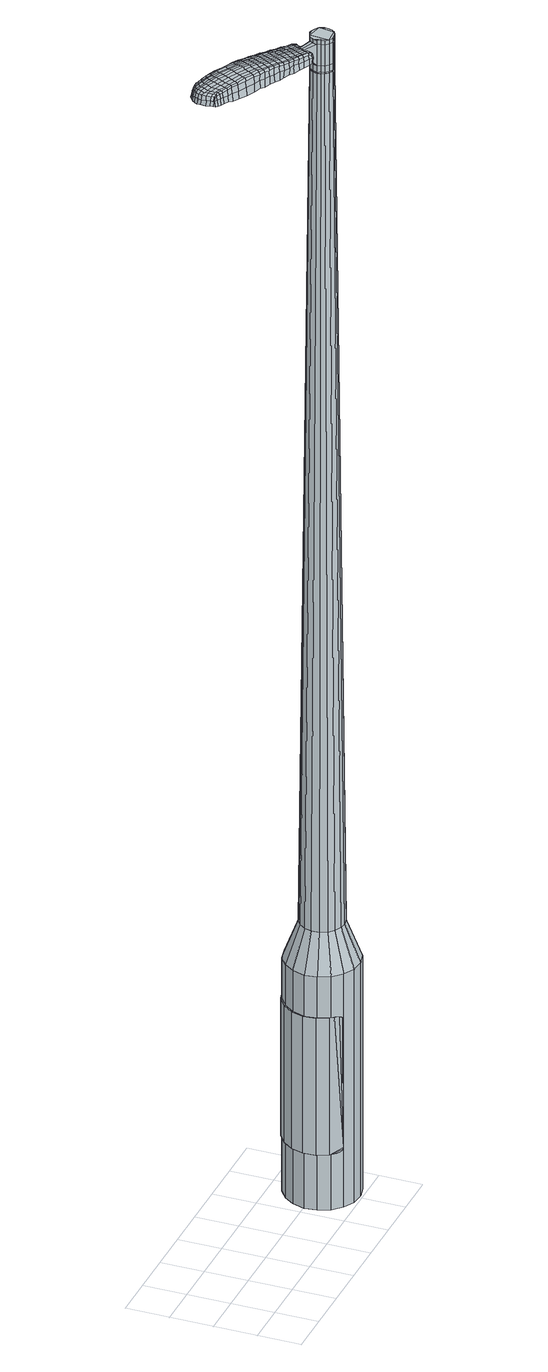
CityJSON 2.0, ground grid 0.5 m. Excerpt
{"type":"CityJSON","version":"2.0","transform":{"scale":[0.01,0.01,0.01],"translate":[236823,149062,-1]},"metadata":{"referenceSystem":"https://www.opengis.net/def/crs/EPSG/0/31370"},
"CityObjects":{
"object1":{"type":"GenericCityObject","attributes":{"cluster":239,"mean_distance_to_centroid":0.202,"new_centroid_x":236825.54,"new_centroid_y":149062.46,"mean_distance_to_camera":7.07,"H1":10.87,"H2":9.84,"Z_final":110.63,"cluster2":-1,"proj_x":236827.12,"proj_y":149059.21,"id_line":81390,"bearing_l":64.09,"distance":3.61,"orientation":"left","G_obj":154.09},"geometry":[{"type":"MultiSurface","lod":"2","boundaries":[[[0,1,2,3]],[[1,4,5,2]],[[4,6,7,5]],[[6,8,9,7]],[[8,10,11,9]],[[10,12,13,11]],[[12,14,15,13]],[[14,16,17,15]],[[16,18,19,17]],[[18,20,21,19]],[[20,22,23,21]],[[22,24,25,23]],[[24,26,27,25]],[[26,28,29,27]],[[28,30,31,29]],[[30,32,33,31]],[[32,34,35,33]],[[34,0,3,35]],[[36,37,38,39]],[[38,40,41,42]],[[41,43,42]],[[42,44,45,46]],[[45,47,46]],[[46,48,49,50]],[[49,51,50]],[[42,46,50,38]],[[50,52,39,38]],[[53,36,39]],[[2,5,7,35]],[[7,9,11,15]],[[11,13,15]],[[15,17,19,23]],[[19,21,23]],[[23,25,27,31]],[[27,29,31]],[[15,23,31,7]],[[31,33,35,7]],[[3,2,35]],[[1,0,54,55]],[[0,34,56,54]],[[34,32,57,56]],[[32,30,58,57]],[[30,28,59,58]],[[28,26,60,59]],[[26,24,61,60]],[[24,22,62,61]],[[22,20,63,62]],[[20,18,64,63]],[[18,16,65,64]],[[16,14,66,65]],[[14,12,67,66]],[[12,10,68,67]],[[10,8,69,68]],[[8,6,70,69]],[[6,4,71,70]],[[4,1,55,71]],[[55,54,72,73]],[[54,56,74,72]],[[56,57,75,74]],[[57,58,76,75]],[[58,59,77,76]],[[59,60,78,77]],[[60,61,79,78]],[[61,62,80,79]],[[62,63,81,80]],[[63,64,82,81]],[[64,65,83,82]],[[65,66,84,83]],[[66,67,85,84]],[[67,68,86,85]],[[68,69,87,86]],[[69,70,88,87]],[[70,71,89,88]],[[71,55,73,89]],[[90,91,92,93]],[[94,95,91,90]],[[75,96,95,94]],[[97,98,96,75]],[[99,100,98,97]],[[101,102,100,99]],[[103,104,102,101]],[[80,105,104,103]],[[106,107,105,80]],[[108,109,107,106]],[[110,111,109,108]],[[112,113,111,110]],[[114,115,113,112]],[[86,116,115,114]],[[117,118,116,86]],[[119,120,118,117]],[[89,121,120,119]],[[93,92,121,89]],[[122,123,124,125]],[[126,122,125,127]],[[128,126,127,129]],[[130,128,129,131]],[[132,130,131,133]],[[134,132,133,135]],[[136,134,135,137]],[[138,136,137,139]],[[140,138,139,141]],[[142,140,141,143]],[[144,142,143,145]],[[146,144,145,147]],[[148,146,147,149]],[[150,148,149,151]],[[152,150,151,153]],[[154,152,153,155]],[[73,72,90,93]],[[72,74,94,90]],[[74,75,94]],[[76,97,75]],[[76,77,99,97]],[[77,78,101,99]],[[78,79,103,101]],[[79,80,103]],[[81,106,80]],[[81,82,108,106]],[[82,83,110,108]],[[83,84,112,110]],[[84,85,114,112]],[[85,86,114]],[[87,117,86]],[[87,88,119,117]],[[88,89,119]],[[73,93,89]],[[156,157,92,91]],[[157,121,92]],[[158,120,121]],[[158,159,118,120]],[[159,116,118]],[[160,115,116]],[[160,161,113,115]],[[161,162,111,113]],[[162,163,109,111]],[[163,164,107,109]],[[164,105,107]],[[165,104,105]],[[165,166,102,104]],[[166,167,100,102]],[[167,168,98,100]],[[168,96,98]],[[169,95,96]],[[169,156,91,95]],[[39,52,154,170]],[[157,156,171,155]],[[53,39,170,123]],[[156,169,124,171]],[[36,53,123,122]],[[169,96,125,124]],[[37,36,122,126]],[[96,168,127,125]],[[38,37,126,128]],[[168,167,129,127]],[[40,38,128,130]],[[167,166,131,129]],[[41,40,130,132]],[[166,165,133,131]],[[43,41,132,134]],[[165,105,135,133]],[[42,43,134,136]],[[105,164,137,135]],[[44,42,136,138]],[[164,163,139,137]],[[45,44,138,140]],[[163,162,141,139]],[[47,45,140,142]],[[162,161,143,141]],[[46,47,142,144]],[[161,160,145,143]],[[48,46,144,146]],[[160,116,147,145]],[[49,48,146,148]],[[116,159,149,147]],[[51,49,148,150]],[[159,158,151,149]],[[50,51,150,152]],[[158,121,153,151]],[[52,50,152,154]],[[121,157,155,153]],[[154,155,172,173]],[[155,171,174,172]],[[171,124,175,174]],[[124,123,176,175]],[[123,170,177,176]],[[170,154,173,177]],[[178,179,180,181]],[[182,178,181,183]],[[178,182,184,185]],[[179,178,185,186]],[[187,188,189,190]],[[191,187,190,192]],[[187,191,193,194]],[[188,187,194,195]],[[196,197,198,199]],[[200,196,199,201]],[[196,200,202,203]],[[197,196,203,204]],[[205,206,207,208]],[[209,205,208,210]],[[205,209,211,212]],[[206,205,212,213]],[[214,215,216,217]],[[218,214,217,219]],[[214,218,220,221]],[[215,214,221,222]],[[223,224,225,226]],[[227,223,226,228]],[[223,227,229,230]],[[224,223,230,231]],[[232,233,234,235]],[[224,232,235,225]],[[232,224,231,236]],[[233,232,236,237]],[[238,239,240,241]],[[233,238,241,234]],[[238,233,237,242]],[[239,238,242,243]],[[244,182,183,245]],[[239,244,245,240]],[[244,239,243,246]],[[182,244,246,184]],[[247,248,249,250]],[[251,247,250,252]],[[247,251,253,254]],[[248,247,254,255]],[[256,257,258,259]],[[248,256,259,249]],[[256,248,255,260]],[[257,256,260,261]],[[262,263,264,265]],[[257,262,265,258]],[[262,257,261,266]],[[263,262,266,267]],[[268,269,270,271]],[[263,268,271,264]],[[268,263,267,272]],[[269,268,272,273]],[[274,179,186,275]],[[269,274,275,270]],[[274,269,273,276]],[[179,274,276,180]],[[277,278,279,280]],[[281,277,280,282]],[[277,281,283,284]],[[278,277,284,285]],[[286,287,288,289]],[[278,286,289,279]],[[286,278,285,290]],[[287,286,290,291]],[[292,293,294,295]],[[287,292,295,288]],[[292,287,291,296]],[[293,292,296,297]],[[298,191,192,299]],[[293,298,299,294]],[[298,293,297,300]],[[191,298,300,193]],[[301,302,303,304]],[[305,301,304,306]],[[301,305,307,308]],[[302,301,308,309]],[[310,311,312,313]],[[302,310,313,303]],[[310,302,309,314]],[[311,310,314,315]],[[316,317,318,319]],[[311,316,319,312]],[[316,311,315,320]],[[317,316,320,321]],[[322,323,324,325]],[[317,322,325,318]],[[322,317,321,326]],[[323,322,326,327]],[[328,188,195,329]],[[323,328,329,324]],[[328,323,327,330]],[[188,328,330,189]],[[331,217,216,332]],[[333,331,332,334]],[[331,333,335,336]],[[217,331,336,219]],[[337,333,334,338]],[[339,337,338,340]],[[337,339,341,342]],[[333,337,342,335]],[[343,339,340,344]],[[345,343,344,346]],[[343,345,347,348]],[[339,343,348,341]],[[349,345,346,350]],[[351,349,350,352]],[[349,351,353,354]],[[345,349,354,347]],[[355,351,352,356]],[[206,355,356,207]],[[355,206,213,357]],[[351,355,357,353]],[[358,359,204,203]],[[360,358,203,202]],[[358,360,361,362]],[[359,358,362,363]],[[364,365,363,362]],[[366,364,362,361]],[[364,366,367,368]],[[365,364,368,369]],[[370,371,369,368]],[[372,370,368,367]],[[370,372,373,374]],[[371,370,374,375]],[[376,377,375,374]],[[378,376,374,373]],[[376,378,211,209]],[[377,376,209,210]],[[379,380,381,382]],[[281,379,382,283]],[[379,281,282,383]],[[380,379,383,384]],[[385,200,201,386]],[[380,385,386,381]],[[385,380,384,387]],[[200,385,387,202]],[[388,389,390,391]],[[227,388,391,229]],[[388,227,228,392]],[[389,388,392,393]],[[394,395,396,397]],[[389,394,397,390]],[[394,389,393,398]],[[395,394,398,399]],[[400,197,204,401]],[[395,400,401,396]],[[400,395,399,402]],[[197,400,402,198]],[[403,404,405,406]],[[185,403,406,186]],[[403,185,184,407]],[[404,403,407,408]],[[409,410,411,412]],[[404,409,412,405]],[[409,404,408,413]],[[410,409,413,414]],[[415,208,207,416]],[[410,415,416,411]],[[415,410,414,417]],[[208,415,417,210]],[[418,419,420,421]],[[190,418,421,192]],[[418,190,189,422]],[[419,418,422,423]],[[424,212,211,425]],[[419,424,425,420]],[[424,419,423,426]],[[212,424,426,213]],[[427,428,429,430]],[[305,427,430,307]],[[427,305,306,431]],[[428,427,431,432]],[[433,218,219,434]],[[428,433,434,429]],[[433,428,432,435]],[[218,433,435,220]],[[436,437,438,439]],[[251,436,439,253]],[[436,251,252,440]],[[437,436,440,441]],[[442,443,444,445]],[[437,442,445,438]],[[442,437,441,446]],[[443,442,446,447]],[[448,215,222,449]],[[443,448,449,444]],[[448,443,447,450]],[[215,448,450,216]],[[451,452,441,440]],[[250,451,440,252]],[[451,250,249,453]],[[452,451,453,454]],[[455,456,447,446]],[[452,455,446,441]],[[455,452,454,457]],[[456,455,457,458]],[[459,332,216,450]],[[456,459,450,447]],[[459,456,458,460]],[[332,459,460,334]],[[461,462,463,464]],[[308,461,464,309]],[[461,308,307,430]],[[462,461,430,429]],[[465,336,335,466]],[[462,465,466,463]],[[465,462,429,434]],[[336,465,434,219]],[[467,468,454,453]],[[259,467,453,249]],[[467,259,258,469]],[[468,467,469,470]],[[471,472,458,457]],[[468,471,457,454]],[[471,468,470,473]],[[472,471,473,474]],[[475,338,334,460]],[[472,475,460,458]],[[475,472,474,476]],[[338,475,476,340]],[[477,478,479,480]],[[314,477,480,315]],[[477,314,309,464]],[[478,477,464,463]],[[481,342,341,482]],[[478,481,482,479]],[[481,478,463,466]],[[342,481,466,335]],[[483,484,470,469]],[[265,483,469,258]],[[483,265,264,485]],[[484,483,485,486]],[[487,488,474,473]],[[484,487,473,470]],[[487,484,486,489]],[[488,487,489,490]],[[491,344,340,476]],[[488,491,476,474]],[[491,488,490,492]],[[344,491,492,346]],[[493,494,495,496]],[[320,493,496,321]],[[493,320,315,480]],[[494,493,480,479]],[[497,348,347,498]],[[494,497,498,495]],[[497,494,479,482]],[[348,497,482,341]],[[499,500,486,485]],[[271,499,485,264]],[[499,271,270,501]],[[500,499,501,502]],[[503,504,490,489]],[[500,503,489,486]],[[503,500,502,505]],[[504,503,505,506]],[[507,350,346,492]],[[504,507,492,490]],[[507,504,506,508]],[[350,507,508,352]],[[509,510,511,512]],[[326,509,512,327]],[[509,326,321,496]],[[510,509,496,495]],[[513,354,353,514]],[[510,513,514,511]],[[513,510,495,498]],[[354,513,498,347]],[[515,516,502,501]],[[275,515,501,270]],[[515,275,186,406]],[[516,515,406,405]],[[517,518,506,505]],[[516,517,505,502]],[[517,516,405,412]],[[518,517,412,411]],[[519,356,352,508]],[[518,519,508,506]],[[519,518,411,416]],[[356,519,416,207]],[[520,521,423,422]],[[330,520,422,189]],[[520,330,327,512]],[[521,520,512,511]],[[522,357,213,426]],[[521,522,426,423]],[[522,521,511,514]],[[357,522,514,353]],[[523,524,384,383]],[[280,523,383,282]],[[523,280,279,525]],[[524,523,525,526]],[[527,360,202,387]],[[524,527,387,384]],[[527,524,526,528]],[[360,527,528,361]],[[529,530,531,532]],[[230,529,532,231]],[[529,230,229,391]],[[530,529,391,390]],[[533,534,535,536]],[[530,533,536,531]],[[533,530,390,397]],[[534,533,397,396]],[[537,359,363,538]],[[534,537,538,535]],[[537,534,396,401]],[[359,537,401,204]],[[539,540,526,525]],[[289,539,525,279]],[[539,289,288,541]],[[540,539,541,542]],[[543,366,361,528]],[[540,543,528,526]],[[543,540,542,544]],[[366,543,544,367]],[[545,546,547,548]],[[236,545,548,237]],[[545,236,231,532]],[[546,545,532,531]],[[549,550,551,552]],[[546,549,552,547]],[[549,546,531,536]],[[550,549,536,535]],[[553,365,369,554]],[[550,553,554,551]],[[553,550,535,538]],[[365,553,538,363]],[[555,556,542,541]],[[295,555,541,288]],[[555,295,294,557]],[[556,555,557,558]],[[559,372,367,544]],[[556,559,544,542]],[[559,556,558,560]],[[372,559,560,373]],[[561,562,563,564]],[[242,561,564,243]],[[561,242,237,548]],[[562,561,548,547]],[[565,566,567,568]],[[562,565,568,563]],[[565,562,547,552]],[[566,565,552,551]],[[569,371,375,570]],[[566,569,570,567]],[[569,566,551,554]],[[371,569,554,369]],[[571,572,558,557]],[[299,571,557,294]],[[571,299,192,421]],[[572,571,421,420]],[[573,378,373,560]],[[572,573,560,558]],[[573,572,420,425]],[[378,573,425,211]],[[574,575,408,407]],[[246,574,407,184]],[[574,246,243,564]],[[575,574,564,563]],[[576,577,414,413]],[[575,576,413,408]],[[576,575,563,568]],[[577,576,568,567]],[[578,377,210,417]],[[577,578,417,414]],[[578,577,567,570]],[[377,578,570,375]],[[579,580,581,582]],[[582,581,583,584]],[[585,583,581,586]],[[586,581,580,587]],[[588,589,590,591]],[[591,590,592,593]],[[594,592,590,595]],[[595,590,589,596]],[[597,598,599,600]],[[600,599,601,602]],[[603,601,599,604]],[[604,599,598,605]],[[606,607,608,609]],[[609,608,610,611]],[[612,610,608,613]],[[613,608,607,614]],[[615,616,617,618]],[[618,617,619,620]],[[621,619,617,622]],[[622,617,616,623]],[[624,625,626,627]],[[627,626,628,629]],[[630,628,626,631]],[[631,626,625,632]],[[633,634,635,636]],[[636,635,625,624]],[[632,625,635,637]],[[637,635,634,638]],[[639,640,641,642]],[[642,641,634,633]],[[638,634,641,643]],[[643,641,640,644]],[[584,583,645,646]],[[646,645,640,639]],[[644,640,645,647]],[[647,645,583,585]],[[648,649,650,651]],[[651,650,652,653]],[[654,652,650,655]],[[655,650,649,656]],[[657,658,659,660]],[[660,659,649,648]],[[656,649,659,661]],[[661,659,658,662]],[[663,664,665,666]],[[666,665,658,657]],[[662,658,665,667]],[[667,665,664,668]],[[669,670,671,672]],[[672,671,664,663]],[[668,664,671,673]],[[673,671,670,674]],[[587,580,675,676]],[[676,675,670,669]],[[674,670,675,677]],[[677,675,580,579]],[[678,679,680,681]],[[681,680,682,683]],[[684,682,680,685]],[[685,680,679,686]],[[687,688,689,690]],[[690,689,679,678]],[[686,679,689,691]],[[691,689,688,692]],[[693,694,695,696]],[[696,695,688,687]],[[692,688,695,697]],[[697,695,694,698]],[[593,592,699,700]],[[700,699,694,693]],[[698,694,699,701]],[[701,699,592,594]],[[702,703,704,705]],[[705,704,706,707]],[[708,706,704,709]],[[709,704,703,710]],[[711,712,713,714]],[[714,713,703,702]],[[710,703,713,715]],[[715,713,712,716]],[[717,718,719,720]],[[720,719,712,711]],[[716,712,719,721]],[[721,719,718,722]],[[723,724,725,726]],[[726,725,718,717]],[[722,718,725,727]],[[727,725,724,728]],[[596,589,729,730]],[[730,729,724,723]],[[728,724,729,731]],[[731,729,589,588]],[[615,618,732,733]],[[733,732,734,735]],[[736,734,732,176]],[[176,732,618,620]],[[735,734,737,738]],[[738,737,739,740]],[[741,739,737,742]],[[742,737,734,736]],[[740,739,743,744]],[[744,743,745,746]],[[747,745,743,748]],[[748,743,739,741]],[[746,745,749,750]],[[750,749,751,752]],[[753,751,749,754]],[[754,749,745,747]],[[752,751,755,756]],[[756,755,607,606]],[[614,607,755,757]],[[757,755,751,753]],[[605,758,759,604]],[[604,759,760,603]],[[761,760,759,762]],[[762,759,758,763]],[[763,764,765,762]],[[762,765,766,761]],[[767,766,765,768]],[[768,765,764,769]],[[769,770,771,768]],[[768,771,772,767]],[[773,772,771,774]],[[774,771,770,775]],[[775,776,777,774]],[[774,777,778,773]],[[612,778,777,610]],[[610,777,776,611]],[[779,780,781,782]],[[782,781,682,684]],[[683,682,781,783]],[[783,781,780,784]],[[602,601,785,786]],[[786,785,780,779]],[[784,780,785,787]],[[787,785,601,603]],[[788,789,790,791]],[[791,790,628,630]],[[629,628,790,792]],[[792,790,789,793]],[[794,795,796,797]],[[797,796,789,788]],[[793,789,796,798]],[[798,796,795,799]],[[605,598,800,801]],[[801,800,795,794]],[[799,795,800,802]],[[802,800,598,597]],[[803,804,805,806]],[[806,805,586,587]],[[585,586,805,807]],[[807,805,804,808]],[[809,810,811,812]],[[812,811,804,803]],[[808,804,811,813]],[[813,811,810,814]],[[606,609,815,816]],[[816,815,810,809]],[[814,810,815,817]],[[817,815,609,611]],[[818,819,820,821]],[[821,820,591,593]],[[588,591,820,822]],[[822,820,819,823]],[[612,613,824,825]],[[825,824,819,818]],[[823,819,824,826]],[[826,824,613,614]],[[827,828,829,830]],[[830,829,706,708]],[[707,706,829,831]],[[831,829,828,832]],[[620,619,833,834]],[[834,833,828,827]],[[832,828,833,835]],[[835,833,619,621]],[[836,837,838]],[[838,837,652,654]],[[653,652,837,839]],[[839,837,836,840]],[[841,842,843,844]],[[844,843,836,838]],[[840,836,843,845]],[[845,843,842,846]],[[623,616,847,848]],[[848,847,842,841]],[[846,842,847,849]],[[849,847,616,615]],[[840,850,851,839]],[[839,851,651,653]],[[648,651,851,852]],[[851,850,852]],[[846,853,854,845]],[[845,854,850,840]],[[852,850,854,855]],[[855,854,853,856]],[[615,733,857,849]],[[849,857,853,846]],[[856,853,857,858]],[[858,857,733,735]],[[859,860,861,862]],[[862,861,709,710]],[[708,709,861,830]],[[830,861,860,827]],[[736,176,863,864]],[[864,863,860,859]],[[827,860,863,834]],[[834,863,176,620]],[[865,866,852]],[[852,866,660,648]],[[657,660,866,867]],[[866,865,867]],[[856,868,869,855]],[[855,869,865,852]],[[867,865,869,870]],[[870,869,868,871]],[[735,738,872,858]],[[858,872,868,856]],[[871,868,872,873]],[[873,872,738,740]],[[874,875,876,877]],[[877,876,715,716]],[[710,715,876,862]],[[862,876,875,859]],[[741,742,878,879]],[[879,878,875,874]],[[859,875,878,864]],[[864,878,742,736]],[[880,881,867]],[[867,881,666,657]],[[663,666,881,882]],[[882,881,880,883]],[[871,884,885,870]],[[870,885,880,867]],[[883,880,885,886]],[[886,885,884,887]],[[740,744,888,873]],[[873,888,884,871]],[[887,884,888,889]],[[889,888,744,746]],[[890,891,892,893]],[[893,892,721,722]],[[716,721,892,877]],[[877,892,891,874]],[[747,748,894,895]],[[895,894,891,890]],[[874,891,894,879]],[[879,894,748,741]],[[883,896,897,882]],[[882,897,672,663]],[[669,672,897,898]],[[897,896,898]],[[887,899,900,886]],[[886,900,896,883]],[[898,896,900,901]],[[901,900,899,902]],[[746,750,903,889]],[[889,903,899,887]],[[902,899,903,904]],[[904,903,750,752]],[[905,906,907,908]],[[908,907,727,728]],[[722,727,907,893]],[[893,907,906,890]],[[753,754,909,910]],[[910,909,906,905]],[[890,906,909,895]],[[895,909,754,747]],[[911,912,898]],[[898,912,676,669]],[[587,676,912,806]],[[806,912,911,803]],[[902,913,914,901]],[[901,914,911,898]],[[803,911,914,812]],[[812,914,913,809]],[[752,756,915,904]],[[904,915,913,902]],[[809,913,915,816]],[[816,915,756,606]],[[823,916,917,822]],[[822,917,731,588]],[[728,731,917,908]],[[908,917,916,905]],[[614,757,918,826]],[[826,918,916,823]],[[905,916,918,910]],[[910,918,757,753]],[[784,919,920,783]],[[783,920,681,683]],[[678,681,920,921]],[[921,920,919,922]],[[603,760,923,787]],[[787,923,919,784]],[[922,919,923,924]],[[924,923,760,761]],[[925,926,927,928]],[[928,927,631,632]],[[630,631,927,791]],[[791,927,926,788]],[[929,930,931,932]],[[932,931,926,925]],[[788,926,931,797]],[[797,931,930,794]],[[763,758,933,934]],[[934,933,930,929]],[[794,930,933,801]],[[801,933,758,605]],[[922,935,936,921]],[[921,936,690,678]],[[687,690,936,937]],[[937,936,935,938]],[[761,766,939,924]],[[924,939,935,922]],[[938,935,939,940]],[[940,939,766,767]],[[941,942,943,944]],[[944,943,637,638]],[[632,637,943,928]],[[928,943,942,925]],[[945,946,947,948]],[[948,947,942,941]],[[925,942,947,932]],[[932,947,946,929]],[[769,764,949,950]],[[950,949,946,945]],[[929,946,949,934]],[[934,949,764,763]],[[938,951,952,937]],[[937,952,696,687]],[[693,696,952,953]],[[953,952,951,954]],[[767,772,955,940]],[[940,955,951,938]],[[954,951,955,956]],[[956,955,772,773]],[[957,958,959,960]],[[960,959,643,644]],[[638,643,959,944]],[[944,959,958,941]],[[961,962,963,964]],[[964,963,958,957]],[[941,958,963,948]],[[948,963,962,945]],[[775,770,965,966]],[[966,965,962,961]],[[945,962,965,950]],[[950,965,770,769]],[[954,967,968,953]],[[953,968,700,693]],[[593,700,968,821]],[[821,968,967,818]],[[773,778,969,956]],[[956,969,967,954]],[[818,967,969,825]],[[825,969,778,612]],[[808,970,971,807]],[[807,971,647,585]],[[644,647,971,960]],[[960,971,970,957]],[[814,972,973,813]],[[813,973,970,808]],[[957,970,973,964]],[[964,973,972,961]],[[611,776,974,817]],[[817,974,972,814]],[[961,972,974,966]],[[966,974,776,775]],[[579,582,181,180]],[[582,584,183,181]],[[594,595,194,193]],[[595,596,195,194]],[[597,600,199,198]],[[600,602,201,199]],[[621,622,221,220]],[[622,623,222,221]],[[624,627,226,225]],[[627,629,228,226]],[[633,636,235,234]],[[636,624,225,235]],[[639,642,241,240]],[[642,633,234,241]],[[584,646,245,183]],[[646,639,240,245]],[[654,655,254,253]],[[655,656,255,254]],[[656,661,260,255]],[[661,662,261,260]],[[662,667,266,261]],[[667,668,267,266]],[[668,673,272,267]],[[673,674,273,272]],[[674,677,276,273]],[[677,579,180,276]],[[684,685,284,283]],[[685,686,285,284]],[[686,691,290,285]],[[691,692,291,290]],[[692,697,296,291]],[[697,698,297,296]],[[698,701,300,297]],[[701,594,193,300]],[[702,705,304,303]],[[705,707,306,304]],[[711,714,313,312]],[[714,702,303,313]],[[717,720,319,318]],[[720,711,312,319]],[[723,726,325,324]],[[726,717,318,325]],[[596,730,329,195]],[[730,723,324,329]],[[779,782,382,381]],[[782,684,283,382]],[[602,786,386,201]],[[786,779,381,386]],[[629,792,392,228]],[[792,793,393,392]],[[793,798,398,393]],[[798,799,399,398]],[[799,802,402,399]],[[802,597,198,402]],[[707,831,431,306]],[[831,832,432,431]],[[832,835,435,432]],[[835,621,220,435]],[[838,439,438]],[[838,654,253,439]],[[841,844,445,444]],[[844,838,438,445]],[[623,848,449,222]],[[848,841,444,449]],[[975,976,977,978]],[[979,980,978,977]],[[981,982,983,984]],[[985,986,987,988]],[[976,989,990,977]],[[991,979,977,990]],[[992,981,984,993]],[[994,995,986,985]],[[989,996,997,990]],[[997,998,991,990]],[[999,992,993,1000]],[[1001,995,994,1002]],[[996,1003,1004,997]],[[1004,1005,998,997]],[[1006,999,1000,1007]],[[1008,1001,1002,1009]],[[1010,1011,1012,1013]],[[1014,1015,1011,1010]],[[1014,1016,1017,1015]],[[1016,1018,1019,1017]],[[1020,1021,1022,1023]],[[1024,1025,1021,1020]],[[1026,1027,1025,1024]],[[1028,1029,1027,1026]],[[1023,1012,1011,1020]],[[1020,1011,1015,1024]],[[1015,1017,1026,1024]],[[1017,1019,1028,1026]],[[984,983,980,979]],[[993,984,979,991]],[[998,1000,993,991]],[[1005,1007,1000,998]],[[985,988,982,981]],[[994,985,981,992]],[[1002,994,992,999]],[[1009,1002,999,1006]],[[986,1010,1013,987]],[[995,1014,1010,986]],[[1016,1014,995,1001]],[[1018,1016,1001,1008]],[[1030,1031,1032,1033]],[[1032,1034,1035,1036]],[[1032,1036,1037,1038]],[[1032,1038,1033]],[[1039,1030,1033,1040]],[[1041,1040,1033,1042]],[[1043,1042,1033]],[[1044,1032,1031,1045]],[[1046,1044,1045,1047]],[[1048,1046,1047,1049]],[[1050,1048,1049,1051]],[[1052,1050,1051,1053]],[[1053,1054,1055,1056]],[[1053,1056,1057,1058]],[[1053,1058,1059,1060]],[[1059,1061,1062,1063]],[[1059,1063,1064,1065]],[[1059,1065,1060]],[[1053,1060,1052]],[[1066,1067,1031,1030]],[[1068,1069,1034,1032]],[[1070,1071,1043,1033]],[[1067,1072,1045,1031]],[[1073,1068,1032,1044]],[[1072,1074,1047,1045]],[[1075,1073,1044,1046]],[[1074,1076,1049,1047]],[[1077,1075,1046,1048]],[[1076,1078,1051,1049]],[[1079,1077,1048,1050]],[[1078,1080,1053,1051]],[[1081,1079,1050,1052]],[[1080,1082,1054,1053]],[[1083,1084,1061,1059]],[[1085,1081,1052,1060]],[[1055,1054,1082,1086]],[[1056,1055,1086,1087]],[[1057,1056,1087,1088]],[[1058,1057,1088,1089]],[[1059,1058,1089,1083]],[[1090,1066,1030,1039]],[[1091,1090,1039,1040]],[[1092,1091,1040,1041]],[[1093,1092,1041,1042]],[[1071,1093,1042,1043]],[[1035,1034,1069,1094]],[[1062,1061,1084,1095]],[[1036,1035,1094,1096]],[[1037,1036,1096,1097]],[[1038,1037,1097,1098]],[[1033,1038,1098,1070]],[[1063,1062,1095,1099]],[[1064,1063,1099,1100]],[[1065,1064,1100,1101]],[[1060,1065,1101,1085]]]}]}
},
"vertices":[
[214,64,384],[222,75,384],[222,75,96],[214,64,96],[234,84,384],[234,84,96],[249,87,384],[249,87,96],[263,86,384],[263,86,96],[276,79,384],[276,79,96],[287,69,384],[287,69,96],[293,55,384],[293,55,96],[294,41,384],[294,41,96],[290,27,384],[290,27,96],[281,15,384],[281,15,96],[269,6,384],[269,6,96],[255,3,384],[255,3,96],[240,4,384],[240,4,96],[227,11,384],[227,11,96],[217,21,384],[217,21,96],[211,35,384],[211,35,96],[209,49,384],[209,49,96],[239,42,1524],[240,38,1524],[244,34,1524],[239,51,1524],[248,32,1524],[253,32,1524],[261,35,1524],[257,33,1524],[264,39,1524],[265,44,1524],[263,53,1524],[265,48,1524],[259,56,1524],[255,58,1524],[246,57,1524],[251,59,1524],[242,55,1524],[238,46,1524],[229,56,429],[234,63,429],[227,48,429],[227,39,429],[231,31,429],[237,25,429],[245,21,429],[253,20,429],[262,22,429],[269,27,429],[274,34,429],[277,43,429],[276,51,429],[272,59,429],[266,65,429],[258,69,429],[250,70,429],[241,68,429],[239,51,1483],[242,55,1483],[238,46,1483],[239,42,1483],[240,38,1483],[244,34,1483],[248,32,1483],[253,32,1483],[257,33,1483],[261,35,1483],[264,39,1483],[265,44,1483],[265,48,1483],[263,53,1483],[259,56,1483],[255,58,1483],[251,59,1483],[246,57,1483],[240,51,1483],[240,51,1485],[243,54,1485],[243,54,1483],[239,46,1483],[239,46,1485],[239,42,1485],[241,38,1483],[241,38,1485],[244,35,1483],[244,35,1485],[248,33,1483],[248,33,1485],[252,32,1483],[252,32,1485],[257,33,1485],[261,36,1483],[261,36,1485],[263,39,1483],[263,39,1485],[264,44,1483],[264,44,1485],[264,48,1483],[264,48,1485],[262,52,1483],[262,52,1485],[259,56,1485],[255,57,1483],[255,57,1485],[251,58,1483],[251,58,1485],[246,57,1485],[239,42,1519],[238,46,1519],[238,46,1493],[239,42,1493],[240,38,1519],[240,38,1493],[244,34,1519],[244,34,1493],[248,32,1519],[248,32,1493],[253,32,1519],[253,32,1493],[257,33,1519],[257,33,1493],[261,35,1519],[261,35,1493],[264,39,1519],[264,39,1493],[265,44,1519],[265,44,1493],[265,48,1519],[265,48,1493],[263,53,1519],[263,53,1493],[259,56,1519],[259,56,1493],[255,58,1519],[255,58,1493],[251,59,1519],[251,59,1493],[246,57,1519],[246,57,1493],[242,55,1519],[242,55,1493],[239,51,1485],[242,55,1485],[251,59,1485],[255,58,1485],[263,53,1485],[265,48,1485],[265,44,1485],[264,39,1485],[261,35,1485],[253,32,1485],[248,32,1485],[244,34,1485],[240,38,1485],[238,46,1485],[239,51,1519],[239,51,1493],[224,62,1513],[224,62,1518],[223,59,1513],[221,56,1513],[221,56,1518],[223,59,1518],[165,109,1519],[171,106,1518],[170,108,1509],[164,111,1510],[157,113,1519],[156,115,1510],[157,111,1526],[165,107,1525],[171,104,1525],[148,75,1519],[154,72,1518],[156,73,1525],[149,75,1525],[140,78,1519],[141,79,1526],[138,77,1510],[146,74,1510],[152,71,1509],[89,122,1519],[91,126,1519],[90,126,1513],[88,123,1513],[88,118,1519],[88,119,1513],[90,118,1524],[91,122,1524],[92,125,1524],[156,90,1530],[163,87,1529],[164,90,1529],[157,93,1530],[148,94,1531],[149,97,1531],[146,91,1530],[154,87,1530],[161,84,1529],[229,55,1512],[230,57,1512],[229,58,1517],[228,56,1517],[227,52,1512],[226,53,1517],[226,52,1506],[228,55,1506],[229,58,1506],[111,134,1519],[114,133,1519],[114,134,1512],[111,135,1512],[108,134,1518],[108,136,1512],[109,133,1522],[110,133,1523],[114,131,1524],[118,131,1519],[124,129,1519],[123,131,1512],[118,133,1512],[118,130,1524],[124,128,1525],[129,127,1519],[136,123,1519],[136,125,1511],[129,129,1511],[129,125,1526],[136,122,1526],[147,118,1519],[146,120,1510],[147,117,1526],[229,73,1513],[222,77,1513],[223,75,1518],[229,72,1517],[234,70,1512],[233,70,1516],[233,71,1506],[229,74,1507],[222,78,1507],[216,81,1514],[209,84,1515],[210,83,1520],[216,79,1519],[216,82,1507],[209,86,1507],[203,88,1515],[196,92,1516],[197,90,1522],[203,86,1521],[202,90,1508],[196,93,1508],[190,95,1517],[184,99,1517],[184,97,1524],[190,93,1523],[189,97,1508],[183,101,1509],[177,102,1518],[177,100,1524],[177,104,1509],[94,102,1519],[97,100,1519],[98,101,1524],[95,103,1523],[92,104,1518],[93,104,1522],[91,103,1512],[93,101,1512],[96,99,1512],[101,98,1519],[106,95,1519],[107,96,1525],[102,99,1524],[100,97,1512],[105,94,1512],[112,92,1519],[119,88,1519],[120,89,1526],[113,93,1526],[110,91,1511],[117,87,1511],[129,83,1519],[130,84,1526],[127,82,1510],[216,46,1513],[209,49,1513],[207,48,1507],[214,45,1507],[221,44,1512],[220,44,1506],[220,45,1516],[217,47,1517],[210,50,1518],[202,52,1514],[195,55,1515],[193,54,1507],[200,51,1507],[203,52,1519],[196,55,1520],[188,57,1515],[181,60,1516],[179,60,1508],[186,57,1508],[189,58,1521],[182,61,1522],[174,63,1517],[167,66,1517],[166,65,1509],[172,62,1508],[176,64,1523],[169,67,1524],[161,69,1518],[159,68,1509],[162,70,1524],[223,58,1519],[224,60,1519],[216,61,1520],[217,64,1520],[215,59,1520],[221,55,1519],[209,64,1522],[210,67,1522],[203,68,1523],[204,70,1523],[201,65,1523],[208,62,1521],[196,71,1524],[197,73,1524],[189,74,1525],[190,77,1525],[188,71,1525],[194,68,1524],[182,77,1526],[184,80,1526],[176,80,1527],[177,83,1527],[174,77,1527],[181,74,1526],[169,84,1528],[171,87,1528],[168,81,1528],[93,120,1527],[95,124,1527],[92,116,1526],[96,114,1527],[97,118,1528],[99,122,1528],[103,116,1529],[105,119,1529],[102,112,1528],[108,108,1530],[110,112,1530],[111,116,1530],[116,109,1531],[118,113,1531],[115,105,1530],[123,101,1531],[124,105,1531],[126,108,1531],[136,100,1531],[138,103,1531],[134,96,1531],[91,105,1518],[90,108,1519],[89,108,1513],[90,105,1513],[93,105,1523],[91,108,1523],[89,113,1519],[88,113,1513],[90,113,1524],[106,134,1518],[103,134,1518],[104,133,1523],[107,133,1523],[106,136,1513],[103,135,1513],[100,133,1519],[96,131,1519],[97,130,1524],[101,132,1523],[99,134,1513],[96,132,1513],[93,129,1519],[95,128,1524],[92,129,1513],[164,106,1528],[163,104,1528],[170,101,1528],[171,102,1527],[157,110,1528],[156,108,1529],[162,102,1529],[160,99,1530],[167,96,1529],[168,98,1528],[154,106,1529],[152,103,1530],[159,96,1530],[165,93,1529],[151,100,1531],[150,77,1528],[151,79,1529],[143,83,1529],[142,80,1528],[157,74,1527],[157,76,1528],[152,83,1529],[144,86,1530],[159,80,1528],[223,44,1512],[224,46,1512],[223,47,1517],[222,45,1517],[222,44,1506],[223,46,1506],[226,49,1512],[225,50,1517],[225,49,1506],[235,68,1512],[234,67,1512],[234,68,1506],[235,69,1506],[234,68,1517],[233,67,1517],[233,65,1512],[232,62,1512],[232,63,1506],[233,66,1506],[232,65,1517],[231,62,1517],[231,60,1512],[230,60,1506],[230,60,1517],[229,71,1519],[228,69,1519],[222,74,1520],[222,73,1520],[227,67,1519],[226,65,1519],[221,71,1520],[219,68,1520],[225,63,1519],[218,66,1520],[218,48,1519],[218,49,1519],[212,52,1520],[211,51,1520],[220,52,1519],[213,55,1520],[216,78,1521],[215,76,1521],[209,81,1522],[208,80,1522],[214,74,1521],[213,72,1521],[207,78,1522],[206,75,1523],[212,69,1522],[205,73,1523],[204,54,1521],[205,55,1521],[198,58,1522],[197,56,1522],[206,58,1521],[199,61,1522],[203,85,1523],[202,83,1523],[196,88,1524],[195,87,1524],[201,81,1523],[200,78,1524],[194,85,1525],[193,82,1525],[198,76,1524],[192,79,1525],[190,59,1523],[191,61,1523],[184,64,1524],[183,62,1524],[193,65,1524],[186,68,1525],[190,92,1525],[189,90,1525],[183,95,1526],[182,94,1526],[188,88,1526],[186,85,1526],[181,91,1527],[180,89,1527],[185,83,1526],[179,86,1527],[177,65,1525],[178,67,1525],[171,70,1526],[170,68,1526],[179,71,1526],[172,74,1527],[177,99,1527],[176,97,1527],[175,95,1527],[173,92,1528],[172,89,1528],[163,71,1527],[164,73,1527],[166,77,1528],[95,104,1525],[94,107,1525],[98,103,1526],[97,105,1526],[93,112,1526],[96,110,1527],[109,132,1525],[106,132,1525],[110,130,1526],[112,131,1525],[103,131,1525],[100,129,1526],[104,127,1527],[107,129,1526],[97,127,1526],[101,125,1527],[102,100,1526],[102,103,1527],[108,97,1527],[107,99,1528],[102,107,1528],[108,104,1529],[117,129,1526],[115,128,1527],[121,126,1528],[122,127,1527],[112,127,1527],[109,125,1528],[116,122,1529],[118,124,1528],[107,122,1528],[113,119,1530],[113,94,1528],[113,96,1529],[120,90,1528],[121,93,1529],[114,101,1529],[122,97,1530],[128,124,1528],[127,123,1528],[134,119,1529],[136,121,1528],[124,121,1529],[122,119,1530],[130,115,1530],[132,117,1530],[120,116,1530],[128,112,1531],[131,85,1529],[132,88,1529],[133,92,1530],[146,115,1528],[145,114,1529],[143,112,1530],[141,109,1530],[139,106,1531],[169,106,1509],[170,104,1518],[164,107,1518],[163,109,1509],[156,111,1519],[156,113,1510],[156,110,1525],[164,106,1525],[170,102,1525],[156,74,1525],[155,74,1518],[148,76,1518],[150,77,1525],[140,80,1519],[142,81,1525],[139,79,1510],[146,76,1509],[153,73,1509],[92,125,1513],[93,124,1519],[91,122,1519],[90,122,1513],[91,118,1519],[90,118,1513],[92,117,1524],[93,121,1524],[94,124,1524],[163,90,1528],[162,87,1528],[156,90,1529],[157,93,1529],[147,94,1529],[149,97,1529],[146,91,1529],[154,87,1529],[161,84,1528],[227,59,1516],[228,58,1512],[227,56,1512],[226,56,1516],[225,53,1512],[224,54,1516],[224,53,1506],[226,56,1506],[227,59,1506],[113,132,1512],[113,131,1519],[110,132,1518],[110,133,1512],[108,132,1518],[108,134,1512],[108,131,1522],[110,131,1523],[113,130,1523],[123,129,1512],[123,127,1519],[118,129,1519],[117,131,1512],[118,128,1524],[123,126,1525],[135,123,1511],[135,122,1519],[128,125,1519],[128,127,1511],[128,123,1525],[135,120,1526],[146,117,1519],[145,119,1510],[146,115,1526],[222,74,1518],[221,75,1513],[228,71,1513],[228,70,1517],[232,69,1512],[231,68,1515],[232,70,1506],[228,73,1506],[221,77,1507],[208,81,1520],[208,83,1514],[215,79,1514],[215,77,1519],[215,80,1507],[208,84,1507],[195,88,1522],[195,90,1516],[202,86,1515],[202,85,1521],[201,88,1508],[195,92,1508],[183,95,1523],[182,97,1517],[189,93,1516],[189,92,1522],[188,95,1508],[182,99,1508],[176,101,1517],[176,99,1524],[176,102,1509],[99,103,1523],[98,102,1519],[96,103,1518],[96,104,1523],[94,105,1518],[95,105,1522],[93,104,1512],[94,103,1512],[97,101,1512],[108,97,1525],[107,96,1519],[102,99,1519],[103,100,1524],[101,98,1512],[106,96,1512],[121,91,1526],[119,90,1519],[112,93,1519],[114,94,1525],[111,93,1511],[118,89,1511],[130,85,1519],[131,86,1526],[128,84,1510],[208,50,1507],[209,51,1513],[216,48,1513],[215,47,1506],[221,46,1512],[220,46,1506],[221,47,1515],[217,48,1517],[210,51,1518],[194,56,1507],[195,56,1514],[202,54,1514],[201,53,1507],[204,54,1519],[197,57,1520],[180,61,1508],[182,62,1516],[189,59,1515],[187,59,1508],[190,60,1521],[183,63,1522],[166,67,1508],[168,68,1517],[175,65,1516],[173,64,1508],[176,66,1522],[170,69,1523],[161,71,1517],[160,70,1509],[163,72,1524],[222,58,1518],[223,61,1518],[215,61,1519],[217,64,1519],[214,59,1519],[209,65,1520],[210,67,1520],[202,68,1521],[203,70,1521],[201,65,1521],[207,62,1520],[195,71,1523],[197,74,1523],[189,74,1524],[190,77,1524],[187,72,1524],[194,68,1523],[182,78,1525],[183,80,1525],[175,81,1526],[177,83,1526],[174,78,1526],[181,75,1525],[169,84,1527],[170,87,1527],[167,81,1527],[96,123,1526],[95,120,1526],[94,116,1525],[97,115,1526],[98,118,1526],[100,121,1526],[105,118,1528],[104,115,1528],[103,112,1527],[109,109,1528],[110,112,1529],[112,115,1529],[118,112,1530],[117,109,1530],[115,106,1529],[123,102,1530],[125,105,1530],[126,108,1530],[138,103,1530],[136,100,1530],[135,96,1530],[91,108,1513],[92,109,1518],[93,106,1518],[92,106,1512],[94,106,1523],[93,109,1523],[91,113,1519],[90,113,1513],[92,113,1523],[105,131,1523],[104,132,1518],[106,132,1518],[107,131,1523],[106,134,1512],[104,133,1512],[99,128,1523],[98,129,1519],[101,131,1519],[102,130,1523],[100,132,1513],[97,130,1513],[95,127,1519],[96,126,1524],[94,128,1513],[169,100,1527],[163,104,1527],[163,105,1527],[170,101,1526],[156,109,1527],[155,108,1528],[166,95,1528],[160,99,1528],[161,101,1528],[168,98,1527],[154,105,1528],[152,103,1529],[158,96,1529],[165,93,1528],[150,100,1529],[143,83,1528],[151,80,1527],[150,78,1527],[142,82,1527],[157,75,1526],[157,77,1527],[152,83,1528],[144,87,1528],[159,80,1527],[222,48,1516],[222,47,1512],[222,46,1512],[221,47,1516],[221,46,1506],[221,47,1506],[224,50,1512],[223,51,1516],[223,50,1506],[232,68,1512],[233,68,1512],[232,69,1506],[232,68,1516],[231,68,1516],[229,64,1506],[230,63,1512],[231,66,1512],[231,67,1506],[230,66,1516],[229,63,1516],[229,61,1512],[228,61,1506],[228,61,1516],[227,69,1518],[228,70,1518],[221,73,1519],[225,65,1518],[226,67,1518],[220,71,1519],[219,68,1519],[224,63,1518],[218,66,1519],[211,53,1519],[218,50,1518],[217,49,1518],[211,52,1519],[219,53,1518],[213,56,1519],[214,76,1520],[215,77,1520],[208,80,1521],[212,72,1520],[213,74,1520],[207,78,1521],[206,75,1521],[211,69,1520],[204,73,1521],[197,59,1521],[204,56,1520],[204,55,1520],[197,58,1521],[206,59,1520],[199,62,1521],[201,83,1522],[202,84,1522],[195,88,1523],[195,87,1523],[199,79,1522],[200,81,1522],[194,84,1523],[192,82,1524],[198,76,1523],[191,79,1524],[184,65,1523],[191,62,1522],[190,61,1522],[183,64,1523],[192,65,1522],[186,68,1523],[188,90,1524],[189,91,1524],[182,94,1525],[186,85,1525],[187,88,1524],[181,91,1525],[179,89,1526],[185,83,1525],[178,86,1526],[171,71,1525],[177,68,1524],[177,67,1524],[170,70,1525],[179,71,1524],[172,74,1525],[175,97,1526],[176,98,1526],[173,92,1527],[174,95,1526],[171,89,1527],[164,74,1526],[163,72,1526],[166,77,1526],[95,108,1524],[96,105,1524],[99,104,1525],[98,106,1525],[94,112,1525],[97,110,1525],[110,129,1525],[107,130,1524],[109,130,1524],[112,129,1525],[104,126,1526],[101,128,1525],[104,129,1524],[107,128,1525],[98,125,1525],[102,124,1526],[103,103,1526],[103,101,1526],[109,98,1526],[108,100,1527],[102,107,1526],[108,104,1527],[121,125,1527],[115,127,1526],[117,127,1526],[122,125,1526],[116,121,1528],[110,124,1527],[112,126,1526],[118,123,1527],[107,121,1527],[114,118,1528],[114,97,1527],[114,95,1527],[121,92,1527],[121,93,1528],[114,101,1528],[122,97,1529],[134,118,1528],[126,122,1527],[128,123,1527],[135,119,1527],[130,114,1529],[122,118,1529],[124,120,1528],[132,116,1528],[120,115,1529],[128,111,1530],[132,88,1528],[132,87,1528],[133,92,1529],[144,113,1528],[145,114,1528],[141,108,1529],[143,111,1529],[139,106,1530],[232,70,1508],[229,64,1508],[201,79,1509],[204,86,1509],[182,89,1510],[185,97,1510],[146,107,1512],[150,115,1512],[167,107,1511],[162,99,1511],[130,115,1513],[118,120,1514],[122,128,1514],[134,123,1513],[226,58,1508],[197,72,1509],[178,81,1510],[142,99,1512],[158,91,1511],[126,106,1513],[114,112,1514],[224,52,1508],[194,65,1509],[174,74,1510],[138,90,1512],[154,82,1511],[110,104,1514],[122,98,1513],[221,45,1508],[190,58,1509],[170,66,1510],[134,82,1512],[150,74,1511],[106,96,1514],[118,90,1513],[105,126,1514],[101,127,1514],[104,133,1514],[109,133,1514],[102,118,1514],[98,120,1514],[98,111,1514],[94,114,1514],[94,103,1514],[91,108,1514],[95,126,1515],[91,125,1515],[91,126,1515],[97,130,1515],[93,122,1515],[90,124,1515],[91,118,1515],[90,123,1515],[89,115,1515],[90,122,1515],[218,18,334],[215,22,334],[215,22,165],[225,11,171],[218,18,165],[220,16,165],[222,14,166],[224,12,167],[224,11,169],[220,16,334],[222,14,333],[224,12,332],[224,11,331],[225,11,328],[209,35,165],[209,35,334],[208,50,165],[208,50,334],[212,64,165],[212,64,334],[221,76,165],[221,76,334],[233,85,165],[233,85,334],[238,86,334],[241,87,334],[244,88,333],[246,88,332],[247,89,331],[247,89,328],[238,86,165],[247,89,171],[247,89,169],[246,88,167],[244,88,166],[241,87,165],[220,20,334],[217,23,334],[217,23,165],[220,20,165],[227,13,171],[227,13,328],[212,36,334],[212,36,165],[211,50,334],[211,50,165],[215,63,334],[215,63,165],[223,74,334],[223,74,165],[234,82,334],[234,82,165],[238,83,334],[248,86,328],[248,86,171],[238,83,165],[242,84,334],[244,85,333],[246,86,332],[248,86,331],[222,18,334],[224,16,333],[226,14,332],[226,13,331],[222,18,165],[248,86,169],[224,16,166],[226,14,167],[226,13,169],[246,86,167],[244,85,166],[242,84,165]
]}
